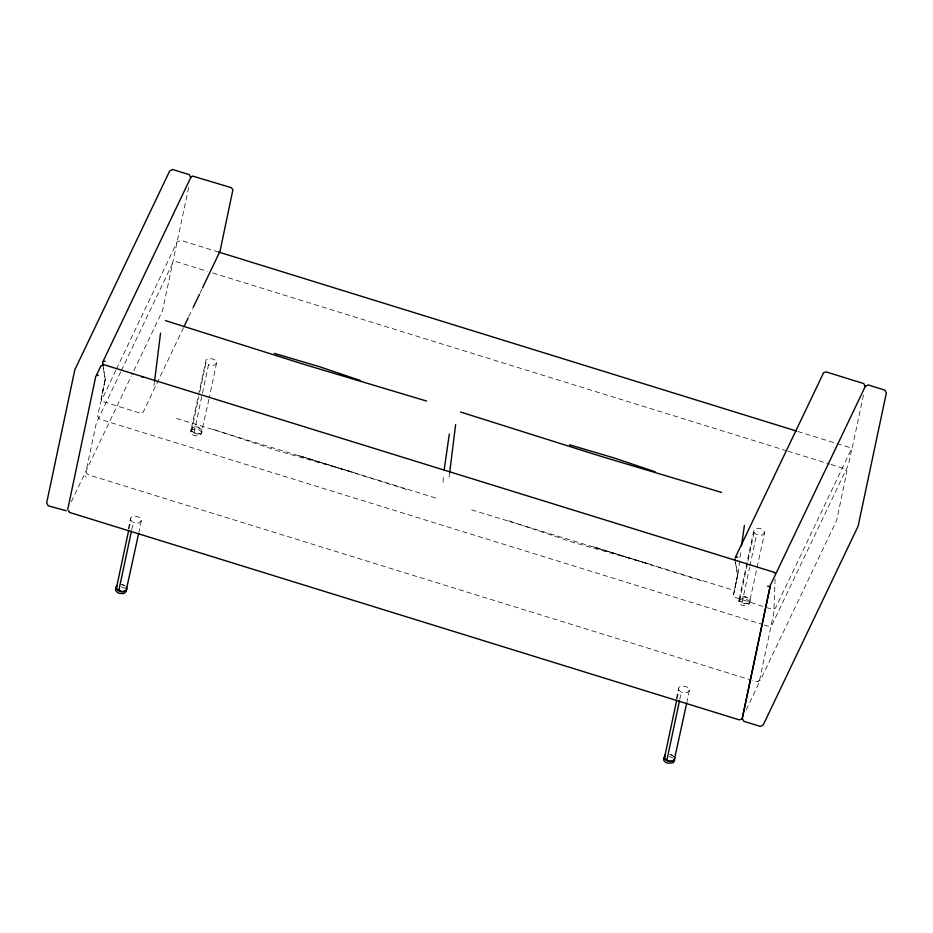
<?xml version="1.0" encoding="UTF-8"?>
<svg xmlns="http://www.w3.org/2000/svg" width="933" height="933" viewBox="0 0 933 933"><rect width="100%" height="100%" fill="white"/><g stroke="black" fill="none" stroke-linecap="round" stroke-linejoin="round"><path stroke-width="0.7" stroke-dasharray="4.67 3.5" d="M775.113 578.973L773.819 612.783L758.984 683.038L745.199 712.054M443.07 482.233L443.513 474.454M738.166 573.632L740.884 550.004M153.933 385.714L154.33 382.868M449.03 477.113L449.636 472.856M102.677 363.998L105.254 379.031L101.149 399.102L105.406 378.681L101.137 399.021L101.72 401.202L141.513 413.529L143.181 412.164L183.801 327.075M734.866 558.925L737.618 574.891L733.501 594.962L737.758 574.541L733.49 594.881L734.073 597.073L766.005 607.36M190.717 431.991L191.405 428.702L193.539 427.104A5.586 3.452 11.9 0 1 198.414 427.279L202.029 430.276L201.691 433.6L199.044 435.863L194.939 435.734A5.575 3.452 11.9 0 1 191.172 433.239L191.172 429.612C192.046 433.857 198.566 435.291 201.656 432.515L202.169 431.349M738.761 601.738L739.449 598.45L741.583 596.852A5.586 3.452 11.9 0 1 746.458 597.027L750.062 600.036L749.735 603.348L747.088 605.61L742.983 605.494A5.575 3.452 11.9 0 1 739.216 602.986L739.216 599.359C740.091 603.604 746.61 605.039 749.689 602.263L750.202 601.097M188.653 187.486L162.54 310.689L131.938 374.798M128.299 528.824L130.807 517.698L132.614 516.416L137.478 516.579L139.822 517.733L141.384 520.497L139.017 531.728M128.976 528.976L130.783 520.439L130.398 518.923M131.763 529.617L133.267 522.503L130.783 520.439M208.91 399.336L201.423 432.76A5.586 3.452 11.9 0 1 196.292 433.81L191.51 431.046L191.23 429.122L198.134 396.607M198.437 395.184L206.041 360.021L207.849 358.75L212.712 358.913L215.056 360.056L216.631 362.832L209.214 397.924M191.51 431.046L198.764 396.91M199.977 391.219L206.018 362.774L205.633 361.246M193.994 433.11L208.502 364.826L206.018 362.774M676.343 698.572L678.851 687.446L680.647 686.163L685.522 686.326L687.866 687.481L689.429 690.245L687.061 701.476M677.008 698.724L678.827 690.187L678.443 688.671M679.795 699.365L681.312 692.251L678.827 690.187M739.274 598.881L753.677 531.005L755.893 528.498L760.757 528.661L763.101 529.804L764.675 532.58L749.467 602.508A5.586 3.452 11.9 0 1 744.336 603.558L739.554 600.794L739.274 598.881L741.269 596.945L747.356 597.365L749.864 599.418L750.132 601.377M739.554 600.794L754.062 532.521L753.677 531.005M742.038 602.858L749.596 567.299M749.899 565.876L756.546 534.574L754.062 532.521M863.468 394.997L852.412 447L775.533 608.036L772.734 609.447L767.358 607.78M141.384 520.497L139.122 523.005L133.267 522.503M216.631 362.832L214.357 365.339L208.502 364.826M689.429 690.245L687.155 692.753L681.312 692.251M764.675 532.58L762.401 535.087L756.546 534.574M115.867 370.284L100.589 402.403L97.802 415.651L98.07 417.273L100.006 419.244L762.832 624.527M116.485 368.978L177.072 241.997L181.025 240.399L218.625 252.038M120.707 371.952L96.344 422.976L86.069 471.177L86.477 473.089L88.273 474.769L751.088 680.04M121.325 370.646L172.558 263.351L176.512 261.753L207.149 271.235M71.363 501.709L131.32 376.104M188.804 316.602L192.56 308.741M200.059 293.032L201.925 289.102M191.23 429.122L193.224 427.197L197.003 426.917L201.82 429.67L202.088 431.629M190.927 430.906C193.434 427.524 199.324 428.842 201.47 432.049L201.691 433.6M738.971 600.654C741.478 597.272 747.368 598.589 749.514 601.797L749.735 603.348M121.278 586.729L125.034 588.326M669.323 756.476L673.078 758.086M176.547 418.474L353.35 472.378L277.066 450.662L210.45 428.364M471.643 509.885L648.447 563.777L572.162 542.061L505.546 519.763M406.625 489.498L298 455.316L437.752 498.63M701.721 580.897L593.108 546.715L732.848 590.029M121.768 584.594L124.077 585.283M669.812 754.342L673.789 756.395M797.89 431.489L849.415 447.443L851.456 450.639L848.459 464.704L772.104 624.667L768.395 626.253L764.22 624.958M212.712 272.961L786.414 450.686M787.814 451.117L829.589 464.051M830.976 464.482L844.901 468.798L846.872 471.515L836.726 520.229L760.372 680.192L756.663 681.766L752.488 680.472M758.389 681.79L757.479 681.288M125.045 585.842L123.179 584.944A5.575 3.452 11.9 0 0 121.5 584.559M85.16 476.285L86.139 476.903M674.372 756.815L671.224 754.704A5.575 3.452 11.9 0 0 669.544 754.307M735.472 562.517L737.676 575.766L737.618 574.891M103.341 367.975L105.324 379.906L105.254 379.031"/><path stroke-width="1.4" d="M160.534 333.139L154.528 381.457M455.631 424.538L449.636 472.856M102.968 365.724L102.607 362.401M444.131 470.127L449.309 434.102M741.513 545.677L744.406 525.501M67.724 509.465L95.691 376.827M138.725 533.128L126.188 590.426A5.586 3.452 11.9 0 1 121.057 591.487L116.275 588.711L128.672 530.399M118.759 590.776L131.46 531.04M674.827 757.701L674.454 759.928C671.515 762.564 666.698 761.246 664.319 758.459L676.717 700.147M686.758 702.876L674.221 760.173A5.586 3.452 11.9 0 1 669.101 761.235L666.792 760.523L679.492 700.788M770.226 585.994L742.248 718.468L770.39 585.201L865.299 386.379L868.226 384.944L884.811 390.087L886.35 392.968L858.127 526.142L763.206 725.011L760.407 726.422L743.811 721.279L742.248 718.387L741.525 719.191M96.041 376.081L100.939 365.829L103.878 364.675L773.877 572.209M102.887 361.747L190.764 177.492L192.501 176.057L231.384 187.696L232.9 189.749L220.06 251.14L202.554 287.796M184.431 325.757L188.174 317.908M193.178 307.435L199.429 294.338M735.251 557.619L823.641 372.652L826.067 371.894L863.736 383.568L865.276 386.46M126.456 591.277L123.809 593.54L119.704 593.411A5.575 3.452 11.9 0 1 115.937 590.916L115.482 589.668L116.275 587.778M116.707 585.667L116.275 588.711M664.751 755.415L664.319 758.459M664.319 757.526L663.526 759.415L663.981 760.663A5.575 3.452 11.9 0 0 667.748 763.159L672.926 762.879L674.501 761.025L674.279 759.474M116.917 585.446L115.937 587.277C116.812 591.534 123.331 592.956 126.41 590.181L126.328 587.067M664.961 755.194L664.214 758.121L666.827 760.512M143.181 376.769L141.664 376.99M775.533 572.64L774.028 572.85M103.75 361.456L105.219 361.293M736.102 557.316L737.571 557.153M740.837 719.448L739.717 719.541M66.313 510.771L48.224 505.826L46.65 502.934L74.838 369.748L169.713 170.926L172.628 169.503L189.224 174.646L190.752 177.515M98.292 375.358L97.219 375.346M767.544 586.204L768.675 586.332M274.384 353.374L319.074 366.587L359.986 380.372M426.544 401.038L304.916 364.651L165.456 320.614M569.492 444.784L614.182 457.986L655.083 471.771M721.652 492.449L600.012 456.05L460.552 412.024M218.625 252.038L796.502 431.058M69.229 512.334L739.286 719.879M69.159 511.447L68.272 510.783M734.866 558.925L735.029 559.858M102.513 363.065L102.677 363.998M126.585 587.335L126.853 589.294"/></g></svg>
